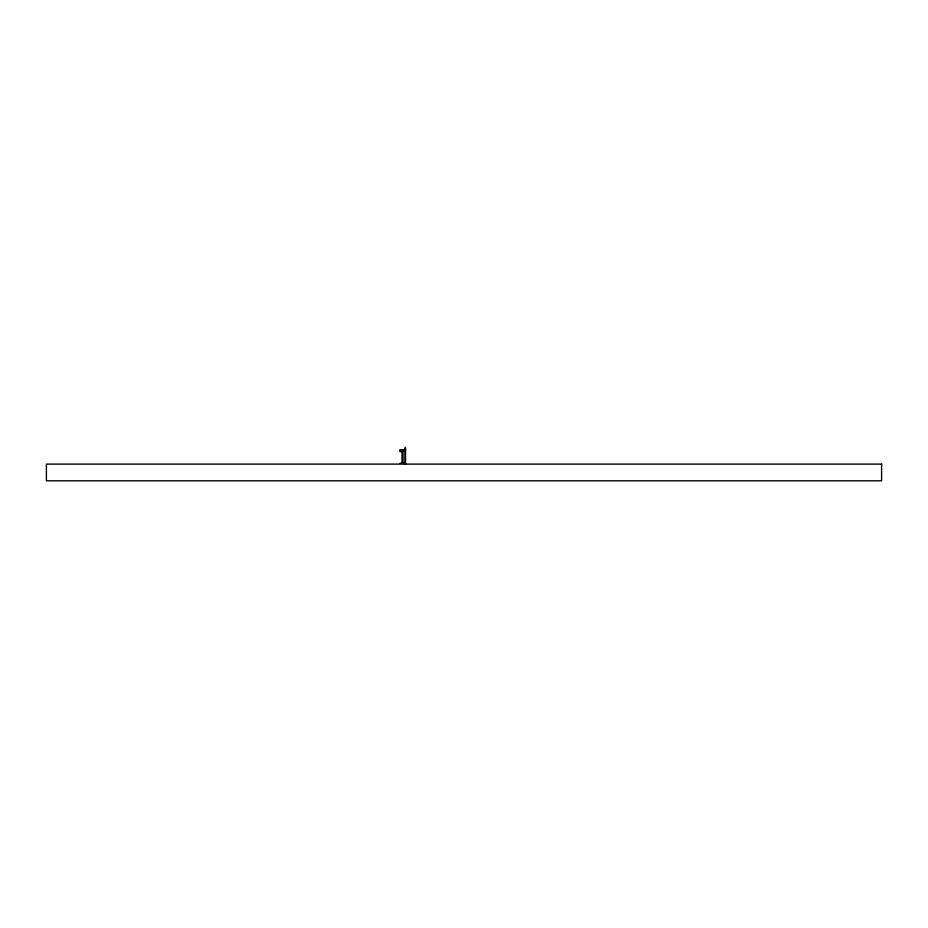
<?xml version="1.0" encoding="UTF-8"?>
<svg xmlns="http://www.w3.org/2000/svg" width="928" height="928" viewBox="0 0 928 928"><rect width="100%" height="100%" fill="white"/><g stroke="black" fill="none" stroke-linecap="round" stroke-linejoin="round"><path stroke-width="1.39" d="M405.118 447.54L405.037 464.104M403.019 451.252L402.044 451.252L402.033 463.269M400.026 463.269L405.037 463.269M405.385 449.662L405.501 450.95M405.072 449.86L405.165 450.973M404.457 449.558L404.596 451.217M400.293 449.918L400.444 451.576M405.524 447.238L405.536 464.104M403.03 451.252L403.03 463.269M404.875 449.512L399.875 449.952L400.026 451.611L405.014 451.182L404.875 449.512M881.6 464.104L46.4 464.104L46.4 480.808L881.6 480.808L881.6 464.104"/></g></svg>
